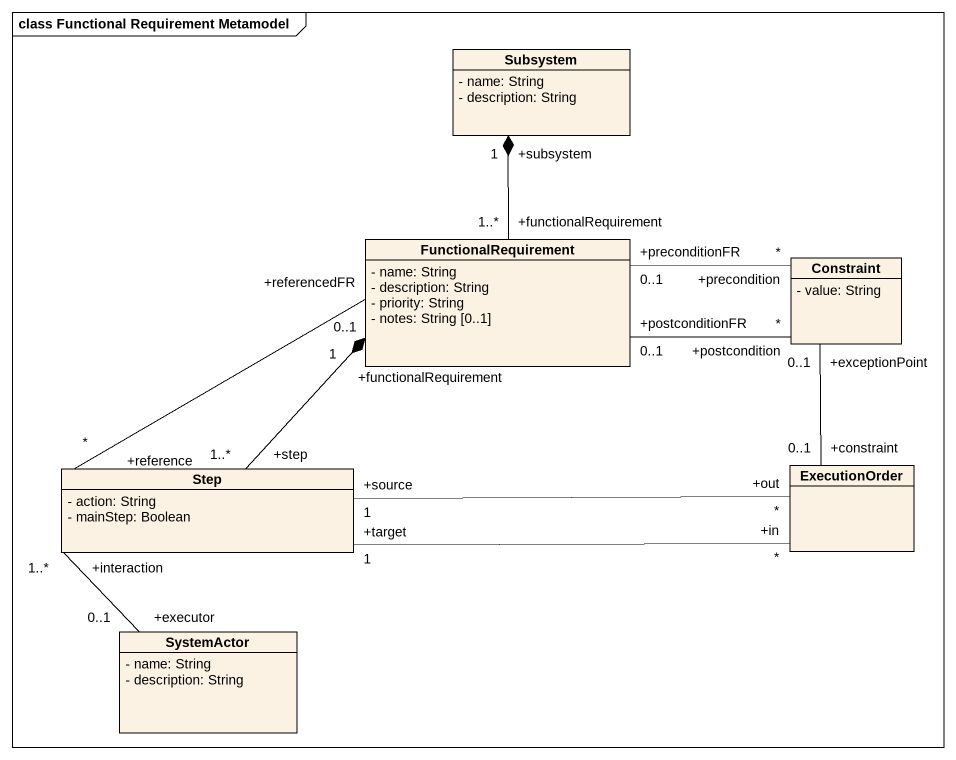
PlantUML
@startuml
mainframe class Functional Requirement Metamodel
hide circle
hide empty members
skinparam classAttributeIconSize 0
class Subsystem {
  - name: String
  - description: String
}
class FunctionalRequirement {
  - name: String
  - description: String
  - priority: String
  - notes: String [0..1]
}
class Constraint {
  - value: String
}
class Step {
  - action: String
  - mainStep: Boolean
}
class ExecutionOrder
class SystemActor {
  - name: String
  - description: String
}
FunctionalRequirement "+functionalRequirement\n1..*" -up-* "+subsystem\n1" Subsystem
FunctionalRequirement "+postconditionFR\n0..1" -right- "+postcondition\n*" Constraint
FunctionalRequirement "+preconditionFR\n0..1" -right- "+precondition\n*" Constraint
FunctionalRequirement "+functionalRequirement\n1" *-- "+step\n1..*" Step
Step "+reference\n*" -up- "+referencedFR\n0..1" FunctionalRequirement
Step "+source\n1" -right- "+out\n*" ExecutionOrder
Step "+target\n1" -right- "+in\n*" ExecutionOrder
ExecutionOrder "+constraint\n0..1" -up- "+exceptionPoint\n0..1" Constraint
SystemActor "+executor\n0..1" -up- "+interaction\n1..*" Step
@enduml
